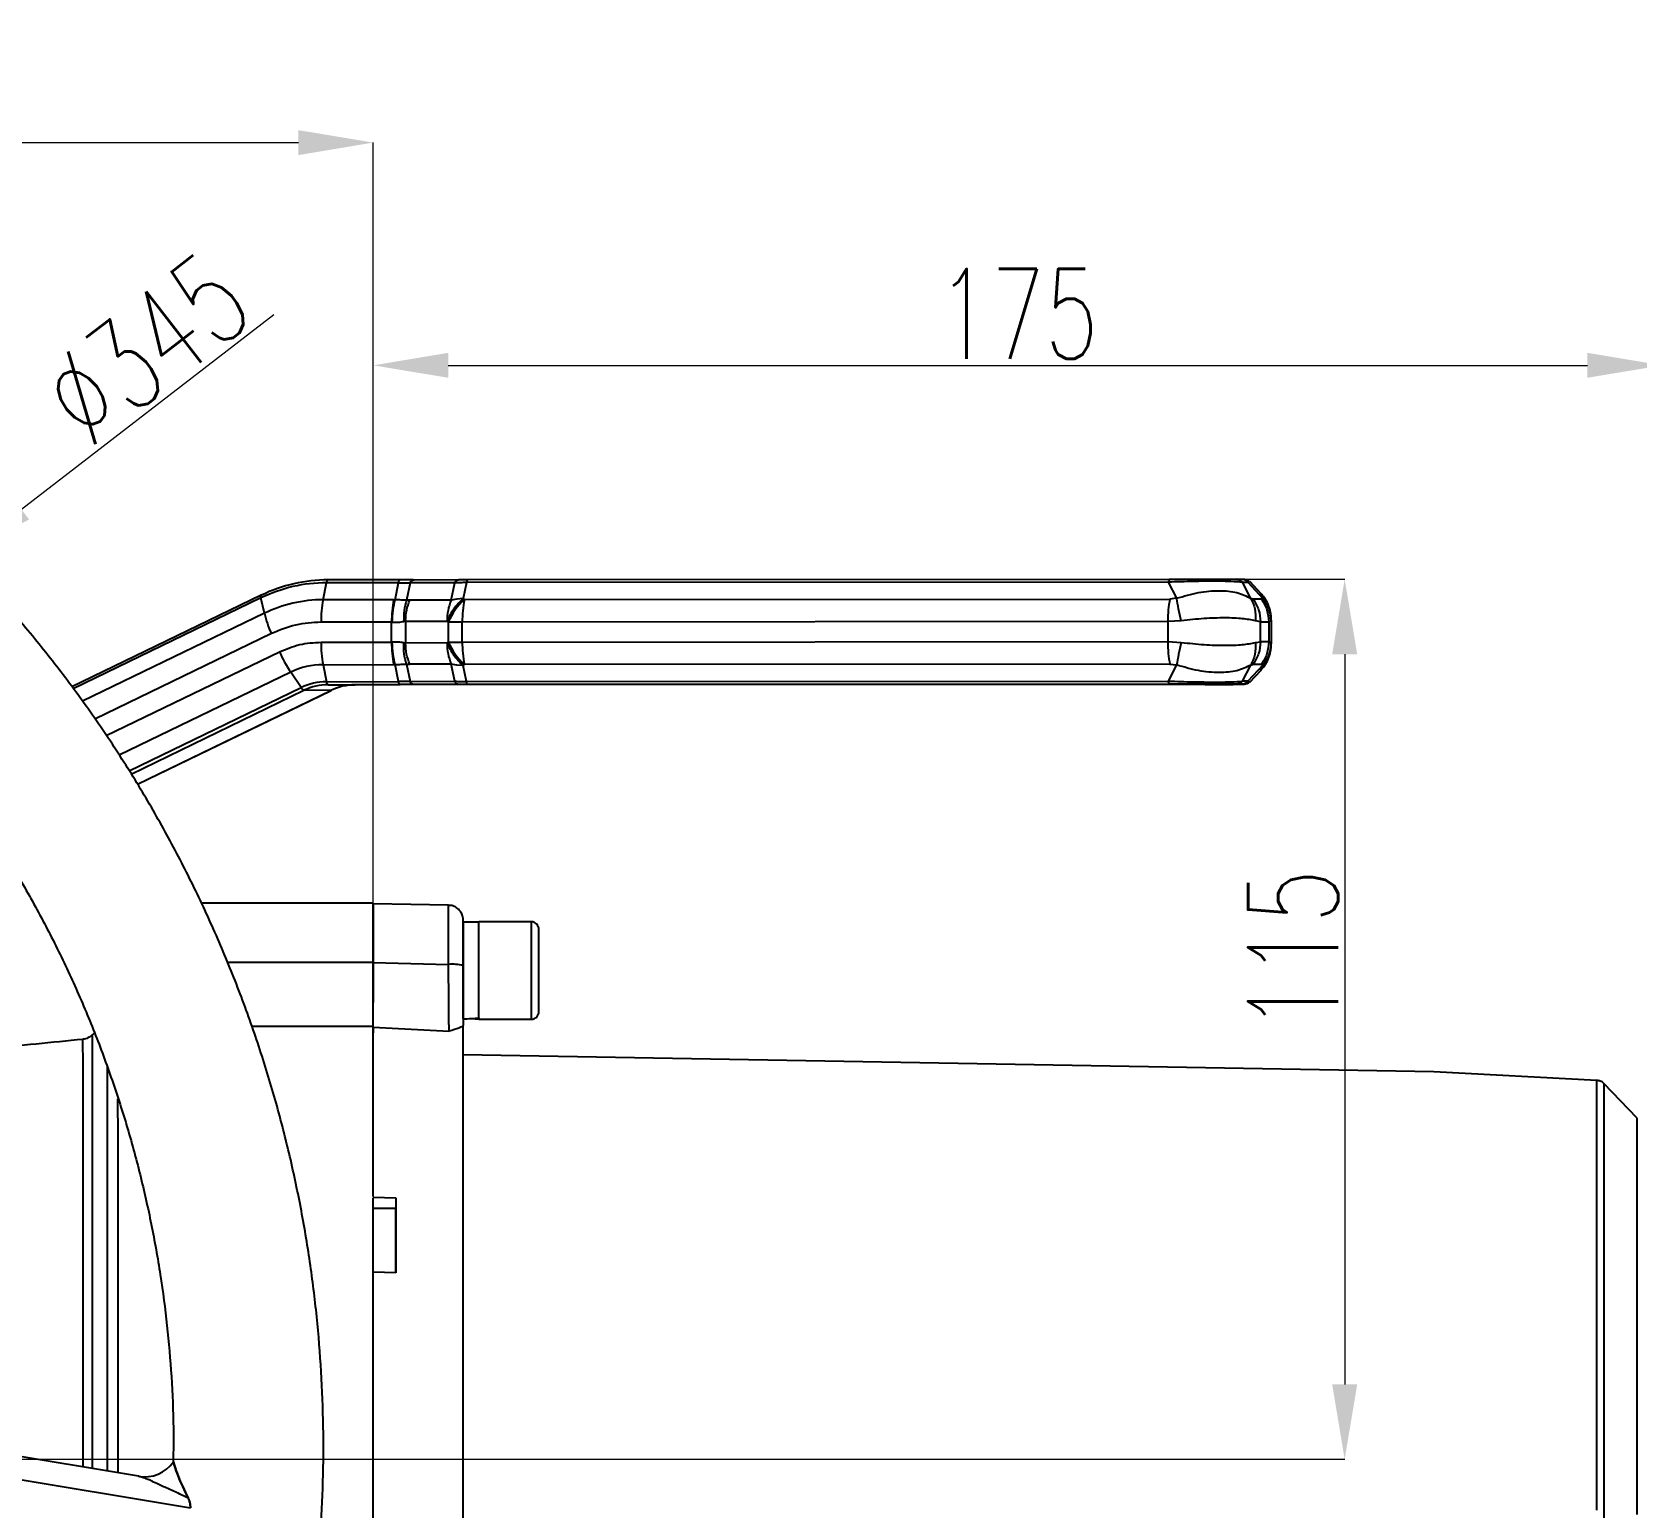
# Model space of a CAD drawing. Header units: millimetres. Extents: x 5659 to 7608, y 3628 to 5007.
# Drawn here: x 6611.3 to 6825.5, y 4002.2 to 4199.2 of the extents above; entities that cross this region are included whole.
import ezdxf

# ---------------------------------------------------------------- set-up
doc = ezdxf.new("R2010")
doc.units = ezdxf.units.MM
doc.layers.add('AM_5', color=3, linetype='Continuous', lineweight=25)
doc.styles.add('SLDTEXTSTYLE1', font='txt.shx', dxfattribs={"width": 0.7, "bigfont": 'gbcbig.shx'})
doc.dimstyles.new('SLDDIMSTYLE12$0', dxfattribs={"dimtxt": 12, "dimasz": 10, "dimexe": 0, "dimexo": 0.0625, "dimgap": 0.875, "dimtad": 1, "dimdec": 1, "dimlfac": 1.8, "dimrnd": 1e-09, "dimzin": 12, "dimdsep": 46, "dimtxsty": 'SLDTEXTSTYLE1', "dimcen": 0.09, "dimdle": 8.16, "dimclrd": 3, "dimclre": 3, "dimadec": 0, "dimazin": 3, "dimtfac": 1, "dimtdec": 1, "dimtofl": 0, "dimtmove": 0, "dimatfit": 3, "dimfxl": 0, "dimfrac": 2, "dimtolj": 1, "dimlwd": 5, "dimlwe": 5, "dimarcsym": 0})
doc.dimstyles.new('SLDDIMSTYLE12$3', dxfattribs={"dimtxt": 12, "dimasz": 10, "dimexe": 0, "dimexo": 0.0625, "dimgap": 0.875, "dimtad": 1, "dimdec": 1, "dimlfac": 1.8, "dimrnd": 1e-09, "dimzin": 12, "dimdsep": 46, "dimtxsty": 'SLDTEXTSTYLE1', "dimcen": 0.09, "dimdle": 8.16, "dimclrd": 3, "dimclre": 3, "dimadec": 0, "dimazin": 3, "dimtfac": 1, "dimtdec": 1, "dimtofl": 0, "dimtmove": 0, "dimatfit": 3, "dimfxl": 0, "dimfrac": 2, "dimtolj": 1, "dimlwd": 5, "dimlwe": 5, "dimarcsym": 0})

# ---------------------------------------------------------------- blocks, each defined once
blk = doc.blocks.new('*D69')
at = {"layer": 'AM_5', "color": 3, "lineweight": 5, "transparency": 16777216}
blk.add_line((6479.77, 4148.91), (6479.77, 4184.45), dxfattribs=at)
at = {"layer": 'AM_5', "color": 3, "linetype": 'Continuous', "lineweight": 5, "transparency": 16777216}
for p, q in [((6489.77, 4184.45), (6646.85, 4184.45)), ((6656.85, 4083.01), (6656.85, 4184.45))]:
    blk.add_line(p, q, dxfattribs=at)
at = {"layer": 'AM_5', "color": 3, "transparency": 16777216}
for points in [[(6489.77, 4186.11), (6489.77, 4182.78), (6479.77, 4184.45)], [(6646.85, 4186.11), (6646.85, 4182.78), (6656.85, 4184.45)]]:
    blk.add_solid(points, dxfattribs=at)
at = {"layer": 'Defpoints', "color": 0, "transparency": 16777216}
for p in [(6656.85, 4184.45), (6479.77, 4148.85), (6656.85, 4082.95)]:
    blk.add_point(p, dxfattribs=at)
at = {"layer": 'AM_5', "color": 0, "transparency": 16777216, "insert": (6568.31, 4191.32), "char_height": 12, "attachment_point": 5, "style": 'SLDTEXTSTYLE1'}
blk.add_mtext('\\A1;178', dxfattribs=at)
blk = doc.blocks.new('*D60')
at = {"layer": 'AM_5', "color": 3, "lineweight": 5, "transparency": 16777216}
blk.add_line((6656.85, 4080.46), (6656.85, 4154.72), dxfattribs=at)
at = {"layer": 'AM_5', "color": 3, "linetype": 'Continuous', "lineweight": 5, "transparency": 16777216}
for p, q in [((6666.85, 4154.72), (6818.85, 4154.72)), ((6828.85, 4003.3), (6828.85, 4154.72))]:
    blk.add_line(p, q, dxfattribs=at)
at = {"layer": 'AM_5', "color": 3, "transparency": 16777216}
for points in [[(6666.85, 4156.39), (6666.85, 4153.06), (6656.85, 4154.72)], [(6818.85, 4156.39), (6818.85, 4153.06), (6828.85, 4154.72)]]:
    blk.add_solid(points, dxfattribs=at)
at = {"layer": 'Defpoints', "color": 0, "transparency": 16777216}
for p in [(6828.85, 4154.72), (6656.85, 4080.39), (6828.85, 4003.24)]:
    blk.add_point(p, dxfattribs=at)
at = {"layer": 'AM_5', "color": 0, "transparency": 16777216, "insert": (6742.85, 4161.6), "char_height": 12, "attachment_point": 5, "style": 'SLDTEXTSTYLE1'}
blk.add_mtext('\\A1;175', dxfattribs=at)
blk = doc.blocks.new('*D76')
at = {"layer": 'AM_5', "color": 3, "lineweight": 5, "transparency": 16777216}
blk.add_line((6772.12, 4126.16), (6786.47, 4126.16), dxfattribs=at)
at = {"layer": 'AM_5', "color": 3, "linetype": 'Continuous', "lineweight": 5, "transparency": 16777216}
for p, q in [((6786.47, 4116.16), (6786.47, 4018.71)), ((6526.52, 4008.71), (6786.47, 4008.71))]:
    blk.add_line(p, q, dxfattribs=at)
at = {"layer": 'AM_5', "color": 3, "transparency": 16777216}
for points in [[(6784.8, 4116.16), (6788.14, 4116.16), (6786.47, 4126.16)], [(6784.8, 4018.71), (6788.14, 4018.71), (6786.47, 4008.71)]]:
    blk.add_solid(points, dxfattribs=at)
at = {"layer": 'Defpoints', "color": 0, "transparency": 16777216}
for p in [(6772.06, 4126.16), (6526.46, 4008.71), (6786.47, 4008.71)]:
    blk.add_point(p, dxfattribs=at)
at = {"layer": 'AM_5', "color": 0, "transparency": 16777216, "insert": (6779.59, 4076.67), "char_height": 12, "attachment_point": 5, "rotation": 90, "style": 'SLDTEXTSTYLE1'}
blk.add_mtext('\\A1;115', dxfattribs=at)
blk = doc.blocks.new('*D62')
at = {"layer": 'AM_5', "color": 3, "linetype": 'Continuous', "lineweight": 5, "transparency": 16777216}
blk.add_line((6643.59, 4161.47), (6609.91, 4135.47), dxfattribs=at)
at = {"layer": 'AM_5', "color": 3, "lineweight": 5, "transparency": 16777216}
for p, q in [((6542.53, 4083.53), (6542.71, 4083.53)), ((6542.62, 4083.44), (6542.62, 4083.62))]:
    blk.add_line(p, q, dxfattribs=at)
at = {"layer": 'AM_5', "color": 3, "transparency": 16777216}
blk.add_solid([(6608.89, 4136.79), (6610.92, 4134.15), (6601.99, 4129.36)], dxfattribs=at)
at = {"layer": 'Defpoints', "color": 0, "transparency": 16777216}
for p in [(6601.99, 4129.36), (6483.25, 4037.71)]:
    blk.add_point(p, dxfattribs=at)
at = {"layer": 'AM_5', "color": 0, "transparency": 16777216, "insert": (6626.5, 4156.97), "char_height": 12, "attachment_point": 5, "rotation": 37.6642, "style": 'SLDTEXTSTYLE1'}
blk.add_mtext('\\A1;%%C345', dxfattribs=at)

msp = doc.modelspace()

# ---------------------------------------------------------------- linework, layer by layer
at = {"color": 7, "linetype": 'Continuous', "lineweight": 25}
for p, q in [((6650.151, 4123.435), (6650.62, 4125.698)), ((6660.232, 4125.704), (6650.62, 4125.698)), ((6660.452, 4126.102), (6650.841, 4126.096)), ((6659.762, 4123.438), (6660.232, 4125.704)), ((6661.764, 4125.67), (6661.286, 4123.361)), ((6667.728, 4125.68), (6661.764, 4125.67)), ((6662.145, 4126.076), (6662.3, 4126.104)), ((6662.3, 4126.104), (6668.264, 4126.115)), ((6667.255, 4123.395), (6667.728, 4125.68)), ((6669.275, 4125.718), (6668.832, 4123.578)), ((6762.93, 4125.776), (6669.275, 4125.718)), ((6669.496, 4126.117), (6763.15, 4126.174)), ((6762.93, 4125.776), (6764.037, 4123.626)), ((6772.772, 4126.158), (6772.056, 4126.164)), ((6773.932, 4123.614), (6772.825, 4125.764)), ((6772.825, 4125.764), (6773.541, 4125.759)), ((6773.696, 4125.814), (6773.541, 4125.759)), ((6773.541, 4125.759), (6775.54, 4123.602)), ((6773.731, 4125.827), (6773.696, 4125.814)), ((6775.325, 4124.244), (6773.801, 4125.888)), ((6641.891, 4124.032), (6616.632, 4111.795)), ((6641.864, 4123.678), (6616.82, 4111.545)), ((6642.314, 4121.627), (6641.864, 4123.678)), ((6659.568, 4123.441), (6650.151, 4123.435)), ((6659.568, 4123.441), (6659.762, 4123.438)), ((6661.724, 4123.385), (6661.286, 4123.361)), ((6667.255, 4123.395), (6661.724, 4123.385)), ((6668.014, 4123.532), (6667.255, 4123.395)), ((6668.832, 4123.578), (6668.014, 4123.532)), ((6669.001, 4123.455), (6668.832, 4123.578)), ((6669.001, 4123.455), (6763.133, 4123.513)), ((6764.037, 4123.626), (6763.133, 4123.513)), ((6774.266, 4123.5), (6773.932, 4123.614)), ((6775.369, 4123.492), (6774.266, 4123.5)), ((6775.235, 4124.251), (6775.264, 4124.19)), ((6775.264, 4124.19), (6775.54, 4123.602)), ((6775.54, 4123.602), (6775.369, 4123.492)), ((6642.314, 4121.627), (6618.07, 4109.881)), ((6659.293, 4120.443), (6649.876, 4120.437)), ((6659.293, 4117.776), (6659.293, 4120.443)), ((6659.293, 4120.443), (6659.39, 4120.44)), ((6660.94, 4120.544), (6661.159, 4120.568)), ((6661.159, 4120.568), (6666.69, 4120.578)), ((6661.159, 4120.568), (6661.159, 4117.655)), ((6666.69, 4120.578), (6666.859, 4120.455)), ((6667.738, 4120.457), (6666.859, 4120.455)), ((6666.859, 4120.455), (6666.859, 4117.789)), ((6668.725, 4120.457), (6667.738, 4120.457)), ((6762.858, 4120.515), (6668.725, 4120.457)), ((6668.725, 4117.791), (6668.725, 4120.457)), ((6764.665, 4120.629), (6762.858, 4120.515)), ((6762.858, 4120.515), (6762.858, 4117.848)), ((6775.227, 4120.5), (6774.56, 4120.617)), ((6775.227, 4117.834), (6775.227, 4120.5)), ((6775.227, 4120.5), (6776.33, 4120.492)), ((6776.672, 4120.601), (6776.33, 4120.492)), ((6776.33, 4120.492), (6776.33, 4117.826)), ((6776.564, 4120.772), (6776.618, 4120.687)), ((6776.717, 4117.619), (6776.717, 4120.687)), ((6643.254, 4118.909), (6619.715, 4107.505)), ((6621.225, 4105.296), (6644.335, 4116.492)), ((6649.876, 4117.77), (6659.293, 4117.776)), ((6659.39, 4117.779), (6659.293, 4117.776)), ((6661.159, 4117.655), (6660.94, 4117.678)), ((6666.69, 4117.666), (6661.159, 4117.655)), ((6666.859, 4117.789), (6666.69, 4117.666)), ((6666.859, 4117.789), (6667.738, 4117.79)), ((6667.738, 4117.79), (6668.725, 4117.791)), ((6668.725, 4117.791), (6762.858, 4117.848)), ((6762.858, 4117.848), (6764.665, 4117.736)), ((6774.56, 4117.725), (6775.227, 4117.834)), ((6776.33, 4117.826), (6775.227, 4117.834)), ((6776.33, 4117.826), (6776.672, 4117.709)), ((6776.618, 4117.619), (6776.565, 4117.531)), ((6645.827, 4113.771), (6622.963, 4102.694)), ((6647.215, 4111.712), (6645.827, 4113.771)), ((6650.151, 4114.768), (6659.568, 4114.774)), ((6650.151, 4114.768), (6650.62, 4112.498)), ((6659.568, 4114.774), (6659.762, 4114.777)), ((6660.232, 4112.504), (6659.762, 4114.777)), ((6661.286, 4114.857), (6661.724, 4114.835)), ((6661.286, 4114.857), (6661.764, 4112.542)), ((6667.255, 4114.845), (6661.724, 4114.835)), ((6668.014, 4114.711), (6667.255, 4114.845)), ((6667.728, 4112.553), (6667.255, 4114.845)), ((6668.832, 4114.666), (6668.014, 4114.711)), ((6668.832, 4114.666), (6669.001, 4114.789)), ((6669.275, 4112.518), (6668.832, 4114.666)), ((6763.134, 4114.846), (6669.001, 4114.789)), ((6764.037, 4114.734), (6762.93, 4112.576)), ((6763.134, 4114.846), (6764.037, 4114.734)), ((6772.825, 4112.564), (6773.932, 4114.722)), ((6775.54, 4114.71), (6773.541, 4112.559)), ((6773.803, 4112.421), (6775.319, 4114.053)), ((6773.932, 4114.722), (6774.266, 4114.833)), ((6774.266, 4114.833), (6775.369, 4114.825)), ((6775.26, 4114.105), (6775.234, 4114.048)), ((6775.54, 4114.71), (6775.26, 4114.105)), ((6775.369, 4114.825), (6775.54, 4114.71)), ((6624.267, 4100.595), (6647.215, 4111.712)), ((6650.62, 4112.498), (6660.232, 4112.504)), ((6650.841, 4112.096), (6660.452, 4112.102)), ((6650.841, 4112.096), (6654.424, 4112.07)), ((6767.836, 4112.139), (6654.424, 4112.07)), ((6661.764, 4112.542), (6667.728, 4112.553)), ((6668.264, 4112.115), (6662.3, 4112.104)), ((6669.275, 4112.518), (6762.93, 4112.576)), ((6763.15, 4112.174), (6669.496, 4112.117)), ((6772.772, 4112.158), (6772.056, 4112.164)), ((6773.541, 4112.559), (6772.825, 4112.564)), ((6773.541, 4112.559), (6773.797, 4112.454)), ((6624.529, 4100.172), (6647.597, 4111.348)), ((6625.37, 4098.817), (6651.181, 4111.322)), ((6625.374, 4098.811), (6651.211, 4111.328)), ((6651.181, 4111.322), (6647.597, 4111.348)), ((6656.851, 4082.949), (6633.924, 4082.949)), ((6666.886, 4082.664), (6656.851, 4082.839)), ((6670.951, 4080.388), (6668.851, 4080.388)), ((6677.951, 4080.448), (6670.951, 4080.448)), ((6637.375, 4075.084), (6656.851, 4075.084)), ((6656.851, 4075.019), (6666.886, 4074.769)), ((6668.851, 4067.624), (6668.851, 4069.781)), ((6668.851, 4069.608), (6668.851, 4067.508)), ((6670.951, 4067.448), (6677.951, 4067.448)), ((6619.639, 4065.65), (6619.325, 4065.336)), ((6656.852, 4066.493), (6640.629, 4066.493)), ((6656.851, 4066.368), (6656.851, 4065.634)), ((6656.852, 4066.368), (6666.956, 4065.852)), ((6798.378, 4060.428), (6668.851, 4062.689)), ((6820.106, 4059.29), (6798.378, 4060.428)), ((6825.439, 4054.268), (6821.116, 4058.824)), ((6656.852, 4043.698), (6659.852, 4043.587)), ((6659.852, 4043.587), (6659.852, 4042.163)), ((6659.852, 4042.163), (6656.852, 4042.163)), ((6659.852, 4033.591), (6656.852, 4033.703)), ((6625.509, 4006.446), (6600.07, 4010.719)), ((6598.791, 4007.836), (6632.443, 4002.223)), ((6630.15, 4008.395), (6630.15, 4008.393)), ((6630.185, 4008.393), (6630.185, 4008.392))]:
    msp.add_line(p, q, dxfattribs=at)
at = {"color": 7, "linetype": 'Continuous', "lineweight": 25, "flags": 128}
for points in [[(6650.62, 4125.698), (6650.641, 4125.786), (6650.664, 4125.865), (6650.69, 4125.934), (6650.717, 4125.992), (6650.747, 4126.037), (6650.777, 4126.07), (6650.809, 4126.09), (6650.841, 4126.096)], [(6641.864, 4123.678), (6641.848, 4123.758), (6641.839, 4123.83), (6641.837, 4123.892), (6641.841, 4123.944), (6641.852, 4123.985), (6641.869, 4124.015), (6641.891, 4124.032)], [(6641.891, 4124.032), (6641.893, 4124.033), (6641.922, 4124.039)], [(6650.841, 4112.096), (6650.809, 4112.103), (6650.777, 4112.124), (6650.747, 4112.157), (6650.717, 4112.203), (6650.69, 4112.261), (6650.664, 4112.33), (6650.641, 4112.409), (6650.62, 4112.498)], [(6651.211, 4111.328), (6651.21, 4111.327), (6651.181, 4111.322)], [(6666.886, 4074.769), (6666.886, 4076.568), (6666.886, 4078.25), (6666.886, 4079.742), (6666.886, 4080.977), (6666.886, 4081.9), (6666.886, 4082.471), (6666.886, 4082.664)], [(6668.851, 4067.508), (6668.851, 4067.684), (6668.851, 4068.203), (6668.851, 4069.036), (6668.851, 4070.137), (6668.851, 4071.447), (6668.851, 4072.894), (6668.851, 4074.398), (6668.851, 4075.877), (6668.851, 4077.252), (6668.851, 4078.445), (6668.851, 4079.393), (6668.851, 4080.043), (6668.851, 4080.36), (6668.851, 4080.388)], [(6670.951, 4067.624), (6670.951, 4067.547), (6670.951, 4067.459), (6670.951, 4067.721), (6670.951, 4068.319), (6670.951, 4069.22), (6670.951, 4070.377), (6670.951, 4071.725), (6670.951, 4073.194), (6670.951, 4074.703), (6670.951, 4076.172), (6670.951, 4077.52), (6670.951, 4078.676), (6670.951, 4079.578), (6670.951, 4080.175), (6670.951, 4080.437), (6670.951, 4080.388)], [(6670.951, 4067.714), (6670.951, 4068.078), (6670.951, 4068.854), (6670.951, 4069.908), (6670.951, 4071.183), (6670.951, 4072.609), (6670.951, 4074.108), (6670.951, 4075.599), (6670.951, 4077), (6670.951, 4078.233), (6670.951, 4079.233), (6670.951, 4079.943), (6670.951, 4080.326), (6670.951, 4080.366)], [(6677.951, 4067.448), (6677.951, 4067.459), (6677.951, 4067.721), (6677.951, 4068.319), (6677.951, 4069.22), (6677.951, 4070.377), (6677.951, 4071.725), (6677.951, 4073.194), (6677.951, 4074.703), (6677.951, 4076.172), (6677.951, 4077.52), (6677.951, 4078.676), (6677.951, 4079.578), (6677.951, 4080.175), (6677.951, 4080.437), (6677.951, 4080.448)], [(6668.851, 4074.582), (6668.851, 4074.569), (6668.851, 4073.333), (6668.851, 4072.147), (6668.851, 4071.107), (6668.851, 4070.298), (6668.851, 4069.784), (6668.851, 4069.608)], [(6668.851, 4069.948), (6668.851, 4069.908), (6668.851, 4068.854), (6668.851, 4068.078), (6668.851, 4067.624)], [(6820.107, 4001.929), (6820.107, 4007.1), (6820.107, 4012.123), (6820.107, 4016.979), (6820.107, 4021.648), (6820.106, 4026.113), (6820.106, 4030.356), (6820.106, 4034.362), (6820.106, 4038.113), (6820.106, 4041.596), (6820.106, 4044.798), (6820.106, 4047.706), (6820.106, 4050.308), (6820.106, 4052.594), (6820.106, 4054.556), (6820.106, 4056.187), (6820.106, 4057.479), (6820.106, 4058.427), (6820.106, 4059.029), (6820.106, 4059.281), (6820.106, 4059.29)], [(6821.116, 3999.684), (6821.116, 4004.978), (6821.116, 4010.127), (6821.116, 4015.11), (6821.116, 4019.908), (6821.116, 4024.5), (6821.116, 4028.869), (6821.116, 4032.996), (6821.116, 4036.866), (6821.116, 4040.462), (6821.116, 4043.77), (6821.116, 4046.777), (6821.116, 4049.471), (6821.116, 4051.84), (6821.116, 4053.876), (6821.116, 4055.57), (6821.116, 4056.916), (6821.116, 4057.907), (6821.116, 4058.54), (6821.116, 4058.813), (6821.116, 4058.824)], [(6825.439, 4054.268), (6825.439, 4054.26), (6825.44, 4054.007), (6825.44, 4053.395), (6825.44, 4052.428), (6825.44, 4051.109), (6825.44, 4049.445), (6825.44, 4047.442), (6825.44, 4045.108), (6825.44, 4042.454), (6825.44, 4039.49), (6825.44, 4036.23), (6825.44, 4032.686), (6825.44, 4028.874), (6825.44, 4024.809), (6825.44, 4020.51), (6825.44, 4015.993), (6825.44, 4011.279), (6825.44, 4006.386), (6825.44, 4001.335)]]:
    msp.add_lwpolyline(points, dxfattribs=at)
at = {"color": 7, "linetype": 'Continuous', "lineweight": 25}
for centre, radius, start, end in [((6650.646, 4105.596), 20.102, 90.07529, 115.90707), ((6650.867, 4105.622), 20.474, 90.07527, 115.90712), ((6650.175, 4105.442), 17.993, 90.07527, 115.90712), ((6665.072, 4120.552), 15.196, 169.06221, 180.4319), ((6674.489, 4120.557), 15.196, 169.06221, 180.4319), ((6673.707, 4120.636), 7.017, 156.84756, 180.47841), ((6674.717, 4117.109), 8.541, 132.00657, 156.93397), ((6683.921, 4120.572), 15.196, 169.06221, 180.43184), ((6656.537, 4125.028), 14.624, 193.45011, 204.73439), ((6661.19, 4123.962), 18.436, 203.90163, 213.55836), ((6665.134, 4117.658), 15.259, 179.57667, 190.91491), ((6674.551, 4117.663), 15.259, 179.57667, 190.91491), ((6673.727, 4117.608), 7.037, 179.5333, 203.11856), ((6674.741, 4121.152), 8.57, 203.11136, 227.95126), ((6683.984, 4117.678), 15.259, 179.57677, 190.91492), ((6650.165, 4104.841), 9.927, 90.07527, 115.90712), ((6650.63, 4104.681), 7.818, 90.07527, 115.90712), ((6647.89, 4112.039), 0.75, 205.79928, 247.02737), ((6650.85, 4104.651), 7.445, 90.07527, 115.90712), ((6654.433, 4104.624), 7.445, 90.07527, 115.90712), ((6677.951, 4079.448), 1, 360, 90), ((6667.367, 4069.441), 5.35, 73.89602, 95.15846), ((6677.951, 4068.448), 1, 270, 360), ((6626.341, 4011.04), 4.669, 259.74027, 325.43734)]:
    msp.add_arc(centre, radius, start, end, dxfattribs=at)
for centre, start_param, end_param in [((6668.851, 4073.948), 4.712389, 4.9017857), ((6670.951, 4073.948), 4.6181166, 4.712389)]:
    msp.add_ellipse(centre, major_axis=(11.154, 0), ratio=0.5773485, start_param=start_param, end_param=end_param, dxfattribs=at)
for points, knots in [([(6479.419, 3839.983), (6481.979, 3840.008), (6485.56, 3840.043), (6490.829, 3840.322), (6495.293, 3840.657), (6500.609, 3841.223), (6506.178, 3841.996), (6511.992, 3843.006), (6517.963, 3844.262), (6524.039, 3845.773), (6530.177, 3847.543), (6536.342, 3849.578), (6542.506, 3851.877), (6548.643, 3854.442), (6554.731, 3857.273), (6560.75, 3860.366), (6566.683, 3863.721), (6572.512, 3867.333), (6578.222, 3871.199), (6583.797, 3875.313), (6589.225, 3879.67), (6594.49, 3884.264), (6599.582, 3889.089), (6604.487, 3894.137), (6609.193, 3899.4), (6613.691, 3904.87), (6617.969, 3910.538), (6622.018, 3916.395), (6625.828, 3922.432), (6629.389, 3928.637), (6632.695, 3935.002), (6635.735, 3941.515), (6638.505, 3948.164), (6640.995, 3954.938), (6643.2, 3961.826), (6645.115, 3968.815), (6646.734, 3975.892), (6648.051, 3983.046), (6649.064, 3990.263), (6649.769, 3997.53), (6650.162, 4004.834), (6650.241, 4012.162), (6650.004, 4019.5), (6649.449, 4026.835), (6648.577, 4034.153), (6647.387, 4041.44), (6645.879, 4048.682), (6644.054, 4055.867), (6641.913, 4062.98), (6639.459, 4070.007), (6636.695, 4076.936), (6633.622, 4083.752), (6630.245, 4090.443), (6626.567, 4096.995), (6622.594, 4103.395), (6618.329, 4109.63), (6613.777, 4115.688), (6608.945, 4121.556), (6603.838, 4127.223), (6598.462, 4132.675), (6593.015, 4137.723), (6587.542, 4142.375), (6582.083, 4146.645), (6576.458, 4150.687), (6570.677, 4154.495), (6564.75, 4158.064), (6558.687, 4161.386), (6552.501, 4164.456), (6546.205, 4167.269), (6539.811, 4169.821), (6533.336, 4172.107), (6526.798, 4174.124), (6520.223, 4175.866), (6513.65, 4177.331), (6507.157, 4178.513), (6500.867, 4179.41), (6495.343, 4179.993), (6490.461, 4180.361), (6485.636, 4180.6), (6479.662, 4180.718), (6474.145, 4180.607), (6468.876, 4180.335), (6464.412, 4179.998), (6459.096, 4179.433), (6453.527, 4178.66), (6447.713, 4177.65), (6441.742, 4176.393), (6435.666, 4174.883), (6429.528, 4173.112), (6423.363, 4171.078), (6417.199, 4168.778), (6411.062, 4166.213), (6404.974, 4163.383), (6398.955, 4160.289), (6393.022, 4156.934), (6387.193, 4153.322), (6381.483, 4149.457), (6375.907, 4145.343), (6370.48, 4140.985), (6365.214, 4136.391), (6360.123, 4131.567), (6355.218, 4126.519), (6350.511, 4121.256), (6346.014, 4115.786), (6341.735, 4110.118), (6337.687, 4104.261), (6333.877, 4098.224), (6330.315, 4092.018), (6327.011, 4085.653), (6323.968, 4079.141), (6321.206, 4072.49), (6318.869, 4066.208), (6317.59, 4062.103), (6317.027, 4060.294)], [0, 0, 0, 0, 0.0102074, 0.014274, 0.021037, 0.0280561, 0.0355867, 0.0434511, 0.0515783, 0.0599113, 0.0684099, 0.0770439, 0.085791, 0.0946336, 0.1035582, 0.112554, 0.1216124, 0.1307262, 0.1398897, 0.1490979, 0.1583469, 0.1676331, 0.1769537, 0.1863062, 0.1956884, 0.2050985, 0.2145348, 0.2239961, 0.233481, 0.2429885, 0.2525178, 0.262068, 0.2716385, 0.2812287, 0.2908382, 0.3004664, 0.3101132, 0.3197782, 0.3294613, 0.3391624, 0.3488814, 0.3586183, 0.3683733, 0.3781464, 0.387938, 0.3977483, 0.4075776, 0.4174265, 0.4272956, 0.4371854, 0.4470968, 0.4570307, 0.4669882, 0.4769704, 0.486979, 0.4970156, 0.5070822, 0.5171812, 0.5273154, 0.5374882, 0.5477037, 0.5569145, 0.5661226, 0.5753266, 0.5845258, 0.5937191, 0.6029052, 0.6120821, 0.6212471, 0.6303962, 0.6395236, 0.6486197, 0.6576679, 0.6666375, 0.6754633, 0.6839789, 0.6919633, 0.6976055, 0.7035012, 0.7112199, 0.7214273, 0.7254939, 0.7322569, 0.739276, 0.7468066, 0.754671, 0.7627982, 0.7711312, 0.7796298, 0.7882638, 0.7970109, 0.8058535, 0.8147781, 0.8237739, 0.8328323, 0.8419461, 0.8511096, 0.8603178, 0.8695668, 0.878853, 0.8881736, 0.8975261, 0.9069083, 0.9163184, 0.9257547, 0.935216, 0.9447009, 0.9542084, 0.9637377, 0.9732879, 0.9828584, 0.9924486, 1, 1, 1, 1]), ([(6480.235, 4160.672), (6482.636, 4160.635), (6485.994, 4160.583), (6490.937, 4160.279), (6495.127, 4159.922), (6500.113, 4159.331), (6505.334, 4158.531), (6510.78, 4157.493), (6516.369, 4156.21), (6522.048, 4154.671), (6527.776, 4152.873), (6533.52, 4150.813), (6539.25, 4148.489), (6544.942, 4145.901), (6550.574, 4143.051), (6556.126, 4139.941), (6561.579, 4136.575), (6566.916, 4132.955), (6572.122, 4129.088), (6577.181, 4124.98), (6582.079, 4120.635), (6586.802, 4116.063), (6591.338, 4111.269), (6595.674, 4106.264), (6599.799, 4101.055), (6603.701, 4095.651), (6607.37, 4090.064), (6610.797, 4084.303), (6613.971, 4078.379), (6616.885, 4072.304), (6619.529, 4066.089), (6621.897, 4059.747), (6623.982, 4053.29), (6625.777, 4046.731), (6627.277, 4040.082), (6628.475, 4033.358), (6629.372, 4026.573), (6629.947, 4019.739), (6630.222, 4013.672), (6630.17, 4009.888), (6630.15, 4008.395)], [0, 0, 0, 0, 0.0302952, 0.0423856, 0.0624901, 0.08336, 0.1057536, 0.1291426, 0.1533151, 0.1781023, 0.2033838, 0.2290707, 0.2550958, 0.2814075, 0.3079654, 0.3347376, 0.3616982, 0.3888263, 0.4161047, 0.4435189, 0.4710571, 0.4987089, 0.526466, 0.5543209, 0.5822674, 0.6103001, 0.6384144, 0.6666062, 0.6948723, 0.7232096, 0.7516156, 0.7800883, 0.8086258, 0.8372268, 0.86589, 0.8946146, 0.9234, 0.9522458, 0.9811519, 1, 1, 1, 1]), ([(6660.232, 4125.704), (6660.245, 4125.763), (6660.273, 4125.88), (6660.328, 4126.005), (6660.388, 4126.087), (6660.431, 4126.097), (6660.452, 4126.102)], [0, 0, 0, 0, 0.2499973, 0.4999982, 0.7499991, 1, 1, 1, 1]), ([(6660.232, 4125.704), (6660.507, 4125.703), (6661.067, 4125.7), (6661.529, 4125.68), (6661.764, 4125.67)], [0, 0, 0, 0, 0.4915101, 1, 1, 1, 1]), ([(6662.154, 4126.076), (6661.888, 4126.078), (6661.356, 4126.081), (6660.706, 4126.08), (6660.381, 4126.079)], [0, 0, 0, 0, 0.4996452, 1, 1, 1, 1]), ([(6661.764, 4125.67), (6661.797, 4125.734), (6661.862, 4125.861), (6661.995, 4125.993), (6662.092, 4126.066), (6662.144, 4126.076), (6662.145, 4126.076)], [0, 0, 0, 0, 0.3327347, 0.6654694, 0.9982041, 1, 1, 1, 1]), ([(6669.275, 4125.718), (6669, 4125.717), (6668.443, 4125.713), (6667.968, 4125.691), (6667.728, 4125.68)], [0, 0, 0, 0, 0.4950466, 1, 1, 1, 1]), ([(6668.264, 4126.115), (6668.453, 4126.116), (6668.827, 4126.116), (6669.274, 4126.117), (6669.496, 4126.117)], [0, 0, 0, 0, 0.5040088, 1, 1, 1, 1]), ([(6772.825, 4125.764), (6772.385, 4125.803), (6771.567, 4125.877), (6769.153, 4125.912), (6766.154, 4125.883), (6764.06, 4125.814), (6762.93, 4125.776)], [0, 0, 0, 0, 0.2683795, 0.4991161, 0.7297085, 1, 1, 1, 1]), ([(6763.15, 4126.174), (6764.18, 4126.175), (6765.65, 4126.175), (6767.54, 4126.174), (6768.75, 4126.173), (6769.825, 4126.172), (6771.148, 4126.169), (6771.682, 4126.166), (6772.056, 4126.164)], [0, 0, 0, 0, 0.2713523, 0.38737, 0.5008964, 0.614411, 0.7305771, 1, 1, 1, 1]), ([(6764.037, 4123.626), (6765.02, 4123.917), (6766.953, 4124.489), (6769.756, 4124.715), (6772.233, 4124.483), (6773.36, 4123.907), (6773.932, 4123.614)], [0, 0, 0, 0, 0.2542867, 0.4999835, 0.7458358, 1, 1, 1, 1]), ([(6773.744, 4125.866), (6773.664, 4125.934), (6773.457, 4126.108), (6773.025, 4126.139), (6772.76, 4126.158)], [0, 0, 0, 0, 0.3878889, 1, 1, 1, 1]), ([(6659.39, 4120.44), (6659.417, 4120.981), (6659.471, 4122.062), (6659.665, 4122.979), (6659.762, 4123.438)], [0, 0, 0, 0, 0.5, 1, 1, 1, 1]), ([(6661.286, 4123.361), (6661.053, 4123.372), (6660.591, 4123.394), (6660.037, 4123.423), (6659.762, 4123.438)], [0, 0, 0, 0, 0.5043986, 1, 1, 1, 1]), ([(6661.286, 4123.361), (6661.161, 4122.925), (6660.912, 4122.052), (6660.931, 4121.047), (6660.94, 4120.544)], [0, 0, 0, 0, 0.50000007, 1, 1, 1, 1]), ([(6661.159, 4120.568), (6661.185, 4121.07), (6661.235, 4122.075), (6661.561, 4122.949), (6661.724, 4123.385)], [0, 0, 0, 0, 0.4999559, 1, 1, 1, 1]), ([(6764.665, 4120.629), (6764.538, 4121.172), (6764.282, 4122.259), (6764.119, 4123.17), (6764.037, 4123.626)], [0, 0, 0, 0, 0.5000005, 1, 1, 1, 1]), ([(6773.932, 4123.614), (6774.158, 4123.158), (6774.609, 4122.247), (6774.576, 4121.16), (6774.56, 4120.617)], [0, 0, 0, 0, 0.4999977, 1, 1, 1, 1]), ([(6776.674, 4120.77), (6776.656, 4121.111), (6776.618, 4121.801), (6776.293, 4122.794), (6775.846, 4123.644), (6775.437, 4124.088), (6775.264, 4124.276)], [0, 0, 0, 0, 0.2636578, 0.5332699, 0.8030498, 1, 1, 1, 1]), ([(6776.672, 4120.601), (6776.611, 4121.145), (6776.49, 4122.233), (6775.856, 4123.146), (6775.54, 4123.602)], [0, 0, 0, 0, 0.5000008, 1, 1, 1, 1]), ([(6659.39, 4120.44), (6659.662, 4120.433), (6660.217, 4120.42), (6660.696, 4120.502), (6660.94, 4120.544)], [0, 0, 0, 0, 0.49168447, 1, 1, 1, 1]), ([(6774.56, 4120.617), (6774.026, 4120.727), (6772.974, 4120.942), (6770.526, 4121.033), (6767.695, 4120.948), (6765.687, 4120.736), (6764.665, 4120.629)], [0, 0, 0, 0, 0.2542566, 0.5000164, 0.7456194, 1, 1, 1, 1]), ([(6660.94, 4117.678), (6660.696, 4117.719), (6660.217, 4117.8), (6659.662, 4117.786), (6659.39, 4117.779)], [0, 0, 0, 0, 0.5082251, 1, 1, 1, 1]), ([(6659.762, 4114.777), (6659.665, 4115.237), (6659.471, 4116.157), (6659.417, 4117.238), (6659.39, 4117.779)], [0, 0, 0, 0, 0.5, 1, 1, 1, 1]), ([(6661.286, 4114.857), (6661.161, 4115.295), (6660.912, 4116.17), (6660.931, 4117.176), (6660.94, 4117.678)], [0, 0, 0, 0, 0.5008043, 1, 1, 1, 1]), ([(6764.665, 4117.736), (6764.538, 4117.196), (6764.283, 4116.109), (6764.12, 4115.194), (6764.037, 4114.734)], [0, 0, 0, 0, 0.4968674, 1, 1, 1, 1]), ([(6764.665, 4117.736), (6765.687, 4117.629), (6767.695, 4117.417), (6770.526, 4117.327), (6772.974, 4117.41), (6774.025, 4117.619), (6774.56, 4117.725)], [0, 0, 0, 0, 0.2543758, 0.4999836, 0.7457388, 1, 1, 1, 1]), ([(6774.56, 4117.725), (6774.576, 4117.181), (6774.609, 4116.093), (6774.158, 4115.179), (6773.932, 4114.722)], [0, 0, 0, 0, 0.5000023, 1, 1, 1, 1]), ([(6775.262, 4114.024), (6775.435, 4114.212), (6775.845, 4114.657), (6776.293, 4115.508), (6776.618, 4116.502), (6776.656, 4117.192), (6776.675, 4117.533)], [0, 0, 0, 0, 0.19724921, 0.46693834, 0.73645063, 1, 1, 1, 1]), ([(6776.672, 4117.709), (6776.612, 4117.169), (6776.491, 4116.083), (6775.858, 4115.17), (6775.54, 4114.71)], [0, 0, 0, 0, 0.4968676, 1, 1, 1, 1]), ([(6659.762, 4114.777), (6660.037, 4114.792), (6660.591, 4114.822), (6661.053, 4114.846), (6661.286, 4114.857)], [0, 0, 0, 0, 0.4960838, 1, 1, 1, 1]), ([(6773.932, 4114.722), (6773.36, 4114.433), (6772.233, 4113.864), (6769.749, 4113.639), (6766.945, 4113.872), (6765.013, 4114.445), (6764.037, 4114.734)], [0, 0, 0, 0, 0.2541572, 0.5000143, 0.7476258, 1, 1, 1, 1]), ([(6661.764, 4112.542), (6661.529, 4112.531), (6661.067, 4112.51), (6660.507, 4112.506), (6660.232, 4112.504)], [0, 0, 0, 0, 0.5084817, 1, 1, 1, 1]), ([(6660.452, 4112.102), (6660.431, 4112.108), (6660.388, 4112.118), (6660.328, 4112.202), (6660.273, 4112.327), (6660.245, 4112.445), (6660.232, 4112.504)], [0, 0, 0, 0, 0.2500001, 0.5000002, 0.7500003, 1, 1, 1, 1]), ([(6662.3, 4112.104), (6662.013, 4112.104), (6661.45, 4112.103), (6660.78, 4112.103), (6660.452, 4112.102)], [0, 0, 0, 0, 0.5097088, 1, 1, 1, 1]), ([(6667.728, 4112.553), (6667.968, 4112.543), (6668.443, 4112.522), (6669, 4112.52), (6669.275, 4112.518)], [0, 0, 0, 0, 0.5049534, 1, 1, 1, 1]), ([(6669.496, 4112.117), (6669.274, 4112.117), (6668.827, 4112.116), (6668.453, 4112.116), (6668.264, 4112.115)], [0, 0, 0, 0, 0.495991, 1, 1, 1, 1]), ([(6762.93, 4112.576), (6764.05, 4112.539), (6766.135, 4112.471), (6769.128, 4112.438), (6771.558, 4112.464), (6772.381, 4112.529), (6772.825, 4112.564)], [0, 0, 0, 0, 0.2680966, 0.49882268, 0.72946368, 1, 1, 1, 1]), ([(6772.056, 4112.164), (6771.679, 4112.166), (6771.14, 4112.169), (6769.806, 4112.172), (6768.73, 4112.173), (6767.517, 4112.174), (6765.633, 4112.175), (6764.171, 4112.175), (6763.15, 4112.174)], [0, 0, 0, 0, 0.2715623, 0.3875926, 0.5011305, 0.6146375, 0.7308194, 1, 1, 1, 1]), ([(6767.836, 4112.139), (6768.815, 4112.14), (6770.212, 4112.141), (6771.608, 4112.144), (6772.362, 4112.146), (6772.871, 4112.149), (6773.254, 4112.153), (6772.971, 4112.156), (6772.772, 4112.158)], [0, 0, 0, 0, 0.2713523, 0.38737, 0.5008964, 0.614411, 0.7305771, 1, 1, 1, 1]), ([(6772.137, 4112.152), (6772.264, 4112.153), (6772.83, 4112.156), (6773.388, 4112.184), (6773.67, 4112.392), (6773.772, 4112.467)], [0, 0, 0, 0, 0.1564038, 0.6938153, 1, 1, 1, 1]), ([(6656.851, 4075.084), (6656.851, 4076.147), (6656.851, 4078.273), (6656.851, 4080.841), (6656.851, 4082.61), (6656.851, 4082.834), (6656.851, 4082.945)], [0, 0, 0, 0, 0.2503661, 0.5007322, 0.7510982, 1, 1, 1, 1]), ([(6656.851, 4082.839), (6656.851, 4082.728), (6656.851, 4082.506), (6656.851, 4080.706), (6656.851, 4079.059), (6656.851, 4077.992), (6656.851, 4077.948)], [0, 0, 0, 0, 0.32863136, 0.65726272, 0.98589409, 1, 1, 1, 1]), ([(6668.851, 4080.248), (6668.851, 4080.304), (6668.851, 4080.554), (6668.851, 4080.641), (6668.851, 4080.664), (6668.851, 4080.667), (6668.851, 4080.673), (6668.851, 4080.68), (6668.851, 4080.703), (6668.845, 4080.943), (6668.756, 4081.374), (6668.442, 4081.931), (6667.963, 4082.367), (6667.411, 4082.634), (6667.036, 4082.633), (6666.893, 4082.632)], [0, 0, 0, 0, 0.0799652, 0.3519428, 0.420096, 0.4244444, 0.4252673, 0.4262442, 0.4288884, 0.4379541, 0.5614142, 0.669529, 0.7910614, 0.920557, 1, 1, 1, 1]), ([(6668.851, 4080.248), (6668.851, 4080.236), (6668.851, 4080.084), (6668.851, 4078.97), (6668.851, 4077.038), (6668.851, 4075.4), (6668.851, 4074.581)], [0, 0, 0, 0, 0.02552267, 0.35034845, 0.67517422, 1, 1, 1, 1]), ([(6678.951, 4073.948), (6678.951, 4074.64), (6678.951, 4075.705), (6678.951, 4076.985), (6678.951, 4077.866), (6678.951, 4078.576), (6678.951, 4079.262), (6678.951, 4079.375), (6678.951, 4079.448)], [0, 0, 0, 0, 0.2394568, 0.3683607, 0.5, 0.6316393, 0.7605432, 1, 1, 1, 1]), ([(6656.852, 4066.368), (6656.852, 4066.65), (6656.852, 4067.211), (6656.851, 4069.23), (6656.851, 4071.879), (6656.851, 4073.972), (6656.851, 4075.019)], [0, 0, 0, 0, 0.2500466, 0.4994486, 0.7493959, 1, 1, 1, 1]), ([(6656.851, 4073.949), (6656.851, 4073.393), (6656.851, 4072.281), (6656.851, 4070.862), (6656.851, 4069.933), (6656.851, 4069.571), (6656.851, 4069.834), (6656.851, 4069.948)], [0, 0, 0, 0, 0.2095815, 0.4191631, 0.6287446, 0.8383262, 1, 1, 1, 1]), ([(6666.956, 4065.852), (6666.956, 4066.127), (6666.955, 4066.497), (6666.949, 4067.452), (6666.945, 4068.131), (6666.94, 4068.946), (6666.93, 4069.964), (6666.917, 4071.276), (6666.903, 4072.905), (6666.892, 4074.128), (6666.886, 4074.769)], [0, 0, 0, 0, 0.2442896, 0.3290361, 0.4144899, 0.500125, 0.5979924, 0.7157703, 0.8510724, 1, 1, 1, 1]), ([(6668.851, 4074.581), (6668.851, 4073.821), (6668.851, 4072.306), (6668.851, 4070.178), (6668.851, 4068.221), (6668.851, 4067.156), (6668.851, 4066.622)], [0, 0, 0, 0, 0.2507669, 0.5000113, 0.749245, 1, 1, 1, 1]), ([(6678.951, 4068.448), (6678.951, 4068.522), (6678.951, 4068.635), (6678.951, 4069.321), (6678.951, 4070.031), (6678.951, 4070.912), (6678.951, 4072.192), (6678.951, 4073.256), (6678.951, 4073.948)], [0, 0, 0, 0, 0.2394568, 0.3683607, 0.5, 0.6316393, 0.7605432, 1, 1, 1, 1]), ([(6668.851, 4066.622), (6668.706, 4066.502), (6668.413, 4066.261), (6667.443, 4065.989), (6666.956, 4065.852)], [0, 0, 0, 0, 0.4975573, 1, 1, 1, 1]), ([(6618.114, 4064.754), (6613.959, 4064.351), (6606.589, 4063.636), (6599.248, 4062.679), (6596.045, 4062.261)], [0, 0, 0, 0, 0.56379171, 1, 1, 1, 1]), ([(6619.346, 4065.357), (6619.165, 4065.204), (6618.803, 4064.9), (6618.338, 4064.814), (6618.105, 4064.771)], [0, 0, 0, 0, 0.5000001, 1, 1, 1, 1]), ([(6618.122, 4007.687), (6618.122, 4009.633), (6618.122, 4014.503), (6618.122, 4019.856), (6618.121, 4024.026), (6618.121, 4026.271), (6618.121, 4028.477), (6618.121, 4030.641), (6618.121, 4032.759), (6618.121, 4034.83), (6618.12, 4037.795), (6618.12, 4041.686), (6618.119, 4046.388), (6618.118, 4051.007), (6618.117, 4054.811), (6618.116, 4057.833), (6618.116, 4060.16), (6618.115, 4062.116), (6618.115, 4063.602), (6618.114, 4064.587), (6618.113, 4064.705), (6618.113, 4064.764)], [0, 0, 0, 0, 0.0577112, 0.1444095, 0.1693942, 0.1944696, 0.2196359, 0.2448929, 0.2702408, 0.2956794, 0.3212087, 0.3825805, 0.4507211, 0.5256294, 0.607304, 0.6655257, 0.7267557, 0.7909939, 0.8582398, 0.9284932, 1, 1, 1, 1]), ([(6619.339, 4065.277), (6619.339, 4065.3), (6619.339, 4065.441), (6619.34, 4064.782), (6619.341, 4063.241), (6619.341, 4060.661), (6619.342, 4057.159), (6619.343, 4052.724), (6619.344, 4047.393), (6619.345, 4041.207), (6619.345, 4034.214), (6619.346, 4026.487), (6619.347, 4018.051), (6619.347, 4011.661), (6619.347, 4007.996), (6619.347, 4007.481)], [0, 0, 0, 0, 0.016394, 0.101859, 0.1878451, 0.2743525, 0.3613811, 0.4489308, 0.5370018, 0.6255939, 0.7147072, 0.8043418, 0.8944974, 0.9851743, 1, 1, 1, 1]), ([(6656.852, 4043.78), (6656.852, 4044.477), (6656.852, 4047.448), (6656.852, 4051.898), (6656.852, 4057.041), (6656.852, 4061.194), (6656.852, 4064.477), (6656.852, 4065.821), (6656.852, 4066.493)], [0, 0, 0, 0, 0.0577205, 0.2461764, 0.4346323, 0.6230882, 0.8115441, 1, 1, 1, 1]), ([(6656.852, 4058.431), (6656.852, 4059.579), (6656.852, 4061.929), (6656.852, 4064.596), (6656.852, 4065.778), (6656.852, 4066.368)], [0, 0, 0, 0, 0.3234516, 0.6617258, 1, 1, 1, 1]), ([(6621.389, 4007.138), (6621.388, 4008.881), (6621.388, 4013.052), (6621.386, 4019.37), (6621.384, 4025.868), (6621.383, 4030.384), (6621.382, 4033.114), (6621.381, 4034.399), (6621.381, 4035.622), (6621.38, 4036.787), (6621.379, 4037.893), (6621.377, 4041.013), (6621.375, 4045.869), (6621.371, 4051.847), (6621.372, 4056.508), (6621.363, 4059.498), (6621.363, 4060.707), (6621.363, 4061.034)], [0, 0, 0, 0, 0.0708686, 0.1695597, 0.2704087, 0.3610308, 0.383079, 0.4044252, 0.4250694, 0.4450117, 0.4642519, 0.4827902, 0.6102084, 0.7376719, 0.865182, 0.9635673, 1, 1, 1, 1]), ([(6821.122, 4058.795), (6821.084, 4058.842), (6820.942, 4059.016), (6820.595, 4059.215), (6820.275, 4059.257), (6820.119, 4059.278)], [0, 0, 0, 0, 0.1560443, 0.589322, 1, 1, 1, 1]), ([(6622.803, 4006.901), (6622.803, 4008.128), (6622.802, 4012.209), (6622.8, 4018.893), (6622.798, 4026.942), (6622.796, 4034.695), (6622.792, 4042.046), (6622.789, 4048.781), (6622.786, 4053.722), (6622.784, 4056.107), (6622.783, 4056.837)], [0, 0, 0, 0, 0.0570997, 0.1899714, 0.32791, 0.4709149, 0.6189859, 0.7721223, 0.9303237, 1, 1, 1, 1]), ([(6656.852, 3986.281), (6656.852, 3989.575), (6656.852, 3996.164), (6656.852, 4005.716), (6656.852, 4014.898), (6656.852, 4023.607), (6656.852, 4031.72), (6656.852, 4038.457), (6656.852, 4042.136), (6656.852, 4043.61)], [0, 0, 0, 0, 0.149957, 0.2999139, 0.4498709, 0.5998278, 0.7497848, 0.8997417, 1, 1, 1, 1]), ([(6659.852, 4033.591), (6659.852, 4034.862), (6659.852, 4037.886), (6659.852, 4040.594), (6659.852, 4042.163)], [0, 0, 0, 0, 0.4203629, 1, 1, 1, 1]), ([(6630.185, 4008.393), (6630.194, 4008.358), (6630.212, 4008.28), (6630.397, 4007.629), (6630.916, 4006.115), (6631.658, 4004.558), (6632.155, 4003.516)], [0, 0, 0, 0, 0.1105283, 0.2490059, 0.4974103, 1, 1, 1, 1]), ([(6632.178, 4003.515), (6631.671, 4004.558), (6630.912, 4006.115), (6630.406, 4007.606), (6630.216, 4008.262), (6630.196, 4008.349), (6630.185, 4008.393)], [0, 0, 0, 0, 0.5024672, 0.7509757, 0.8756525, 1, 1, 1, 1]), ([(6632.178, 4003.515), (6631.79, 4003.705), (6630.862, 4004.159), (6629.416, 4004.796), (6627.85, 4005.53), (6626.466, 4006.19), (6625.788, 4006.371), (6625.509, 4006.446)], [0, 0, 0, 0, 0.1543805, 0.3689656, 0.5771659, 0.8257398, 1, 1, 1, 1]), ([(6632.155, 4003.516), (6632.165, 4003.488), (6632.229, 4003.298), (6632.344, 4003.006), (6632.441, 4002.594), (6632.443, 4002.343), (6632.443, 4002.223)], [0, 0, 0, 0, 0.0709429, 0.4685237, 0.7475032, 1, 1, 1, 1]), ([(6632.443, 4002.223), (6632.443, 4002.342), (6632.442, 4002.593), (6632.332, 4003.035), (6632.237, 4003.331), (6632.178, 4003.515)], [0, 0, 0, 0, 0.2505518, 0.5313012, 1, 1, 1, 1])]:
    msp.add_open_spline(points, degree=3, knots=knots, dxfattribs=at)
for points in [[(6667.728, 4125.68), (6667.76, 4125.744), (6667.826, 4125.871), (6667.958, 4126.008), (6668.106, 4126.099), (6668.211, 4126.11), (6668.264, 4126.115)], [(6669.496, 4126.117), (6669.474, 4126.112), (6669.432, 4126.102), (6669.371, 4126.019), (6669.317, 4125.894), (6669.289, 4125.777), (6669.275, 4125.718)], [(6763.15, 4126.174), (6763.129, 4126.169), (6763.086, 4126.159), (6763.026, 4126.077), (6762.972, 4125.952), (6762.944, 4125.834), (6762.93, 4125.776)], [(6772.056, 4126.164), (6772.13, 4126.158), (6772.279, 4126.148), (6772.489, 4126.065), (6772.679, 4125.94), (6772.776, 4125.823), (6772.825, 4125.764)], [(6773.541, 4125.759), (6773.493, 4125.817), (6773.396, 4125.935), (6773.206, 4126.06), (6772.995, 4126.143), (6772.847, 4126.153), (6772.772, 4126.158)], [(6668.832, 4123.578), (6668.611, 4123.367), (6668.17, 4122.946), (6667.584, 4122.2), (6667.07, 4121.405), (6666.817, 4120.853), (6666.69, 4120.578)], [(6763.133, 4123.513), (6763.054, 4123.054), (6762.895, 4122.137), (6762.87, 4121.056), (6762.858, 4120.515)], [(6774.266, 4123.5), (6774.543, 4123.041), (6775.098, 4122.122), (6775.184, 4121.041), (6775.227, 4120.5)], [(6775.369, 4123.492), (6775.646, 4123.032), (6776.2, 4122.114), (6776.287, 4121.033), (6776.33, 4120.492)], [(6649.876, 4120.437), (6648.732, 4120.371), (6646.445, 4120.238), (6644.318, 4119.352), (6643.254, 4118.909)], [(6644.335, 4116.492), (6645.225, 4116.863), (6647.005, 4117.603), (6648.919, 4117.715), (6649.876, 4117.77)], [(6661.724, 4114.835), (6661.561, 4115.272), (6661.235, 4116.147), (6661.184, 4117.153), (6661.159, 4117.655)], [(6666.69, 4117.666), (6666.817, 4117.39), (6667.07, 4116.839), (6667.584, 4116.044), (6668.17, 4115.299), (6668.611, 4114.877), (6668.832, 4114.666)], [(6762.858, 4117.848), (6762.871, 4117.308), (6762.896, 4116.226), (6763.054, 4115.306), (6763.134, 4114.846)], [(6775.227, 4117.834), (6775.184, 4117.293), (6775.098, 4116.212), (6774.543, 4115.293), (6774.266, 4114.833)], [(6776.33, 4117.826), (6776.287, 4117.285), (6776.2, 4116.204), (6775.646, 4115.285), (6775.369, 4114.825)], [(6662.3, 4112.104), (6662.247, 4112.11), (6662.142, 4112.122), (6661.994, 4112.213), (6661.862, 4112.351), (6661.797, 4112.478), (6661.764, 4112.542)], [(6668.264, 4112.115), (6668.211, 4112.121), (6668.106, 4112.133), (6667.958, 4112.224), (6667.826, 4112.361), (6667.76, 4112.489), (6667.728, 4112.553)], [(6669.496, 4112.117), (6669.474, 4112.122), (6669.432, 4112.133), (6669.371, 4112.216), (6669.317, 4112.342), (6669.289, 4112.46), (6669.275, 4112.518)], [(6763.15, 4112.174), (6763.129, 4112.18), (6763.086, 4112.19), (6763.026, 4112.274), (6762.972, 4112.399), (6762.944, 4112.517), (6762.93, 4112.576)], [(6772.825, 4112.564), (6772.776, 4112.505), (6772.679, 4112.388), (6772.489, 4112.262), (6772.279, 4112.179), (6772.13, 4112.169), (6772.056, 4112.164)], [(6773.541, 4112.559), (6773.493, 4112.5), (6773.396, 4112.382), (6773.206, 4112.257), (6772.995, 4112.174), (6772.847, 4112.164), (6772.772, 4112.158)], [(6656.851, 4075.019), (6656.851, 4076.073), (6656.851, 4078.181), (6656.851, 4080.735), (6656.851, 4082.499), (6656.851, 4082.726), (6656.851, 4082.839)], [(6656.851, 4078.199), (6656.851, 4078.135), (6656.851, 4078.007), (6656.851, 4077.024), (6656.851, 4075.62), (6656.851, 4074.506), (6656.851, 4073.949)], [(6656.852, 4066.493), (6656.852, 4066.771), (6656.852, 4067.327), (6656.851, 4069.332), (6656.851, 4071.963), (6656.851, 4074.044), (6656.851, 4075.084)], [(6668.852, 3979.738), (6668.852, 3983.39), (6668.852, 3990.693), (6668.852, 4001.336), (6668.852, 4011.579), (6668.852, 4021.28), (6668.852, 4030.319), (6668.852, 4038.581), (6668.852, 4045.963), (6668.852, 4052.367), (6668.852, 4057.723), (6668.852, 4061.931), (6668.852, 4065.05), (6668.852, 4066.098), (6668.851, 4066.622)], [(6659.852, 4043.587), (6659.852, 4042.01), (6659.852, 4038.858), (6659.852, 4035.347), (6659.852, 4033.591)], [(6656.852, 4032.168), (6656.852, 4033.925), (6656.852, 4037.44), (6656.852, 4040.589), (6656.852, 4042.163)], [(6656.852, 3985.977), (6656.852, 3988.891), (6656.852, 3994.718), (6656.852, 4003.213), (6656.852, 4011.442), (6656.852, 4019.313), (6656.852, 4026.813), (6656.852, 4031.406), (6656.852, 4033.703)]]:
    msp.add_open_spline(points, degree=3, dxfattribs=at)

# ---------------------------------------------------------------- dimensions: what is measured, and where the dimension line sits
at = {"layer": 'AM_5'}
for base, p1, p2, text, picture, middle in [((6656.851, 4184.448), (6479.774, 4148.848), (6656.851, 4082.949), '178', '*D69', (6568.313, 4184.448)), ((6828.852, 4154.723), (6656.851, 4080.394), (6828.852, 4003.242), '175', '*D60', (6742.852, 4154.723))]:
    dim = msp.add_linear_dim(base=base, p1=p1, p2=p2, text=text, dimstyle='SLDDIMSTYLE12$0', override={"dimlfac": 1}, dxfattribs=at)
    dim.commit()
    dim.dimension.update_dxf_attribs({"geometry": picture, "text_midpoint": middle, "dimtype": 160})
dim = msp.add_diameter_dim_2p(p1=(6483.249, 4037.705), p2=(6601.99, 4129.36), text='%%C345', dimstyle='SLDDIMSTYLE12$3', override={"dimlfac": 1, "dimpost": ''}, dxfattribs=at)
dim.commit()
dim.dimension.update_dxf_attribs({"geometry": '*D62', "text_midpoint": (6626.504, 4156.967)})
dim = msp.add_linear_dim(base=(6786.469, 4008.715), p1=(6772.056, 4126.164), p2=(6526.461, 4008.715), angle=90, text='115', dimstyle='SLDDIMSTYLE12$0', override={"dimlfac": 1}, dxfattribs=at)
dim.commit()
dim.dimension.update_dxf_attribs({"geometry": '*D76', "text_midpoint": (6786.469, 4076.669), "dimtype": 160})

doc.saveas('drawing.dxf')
